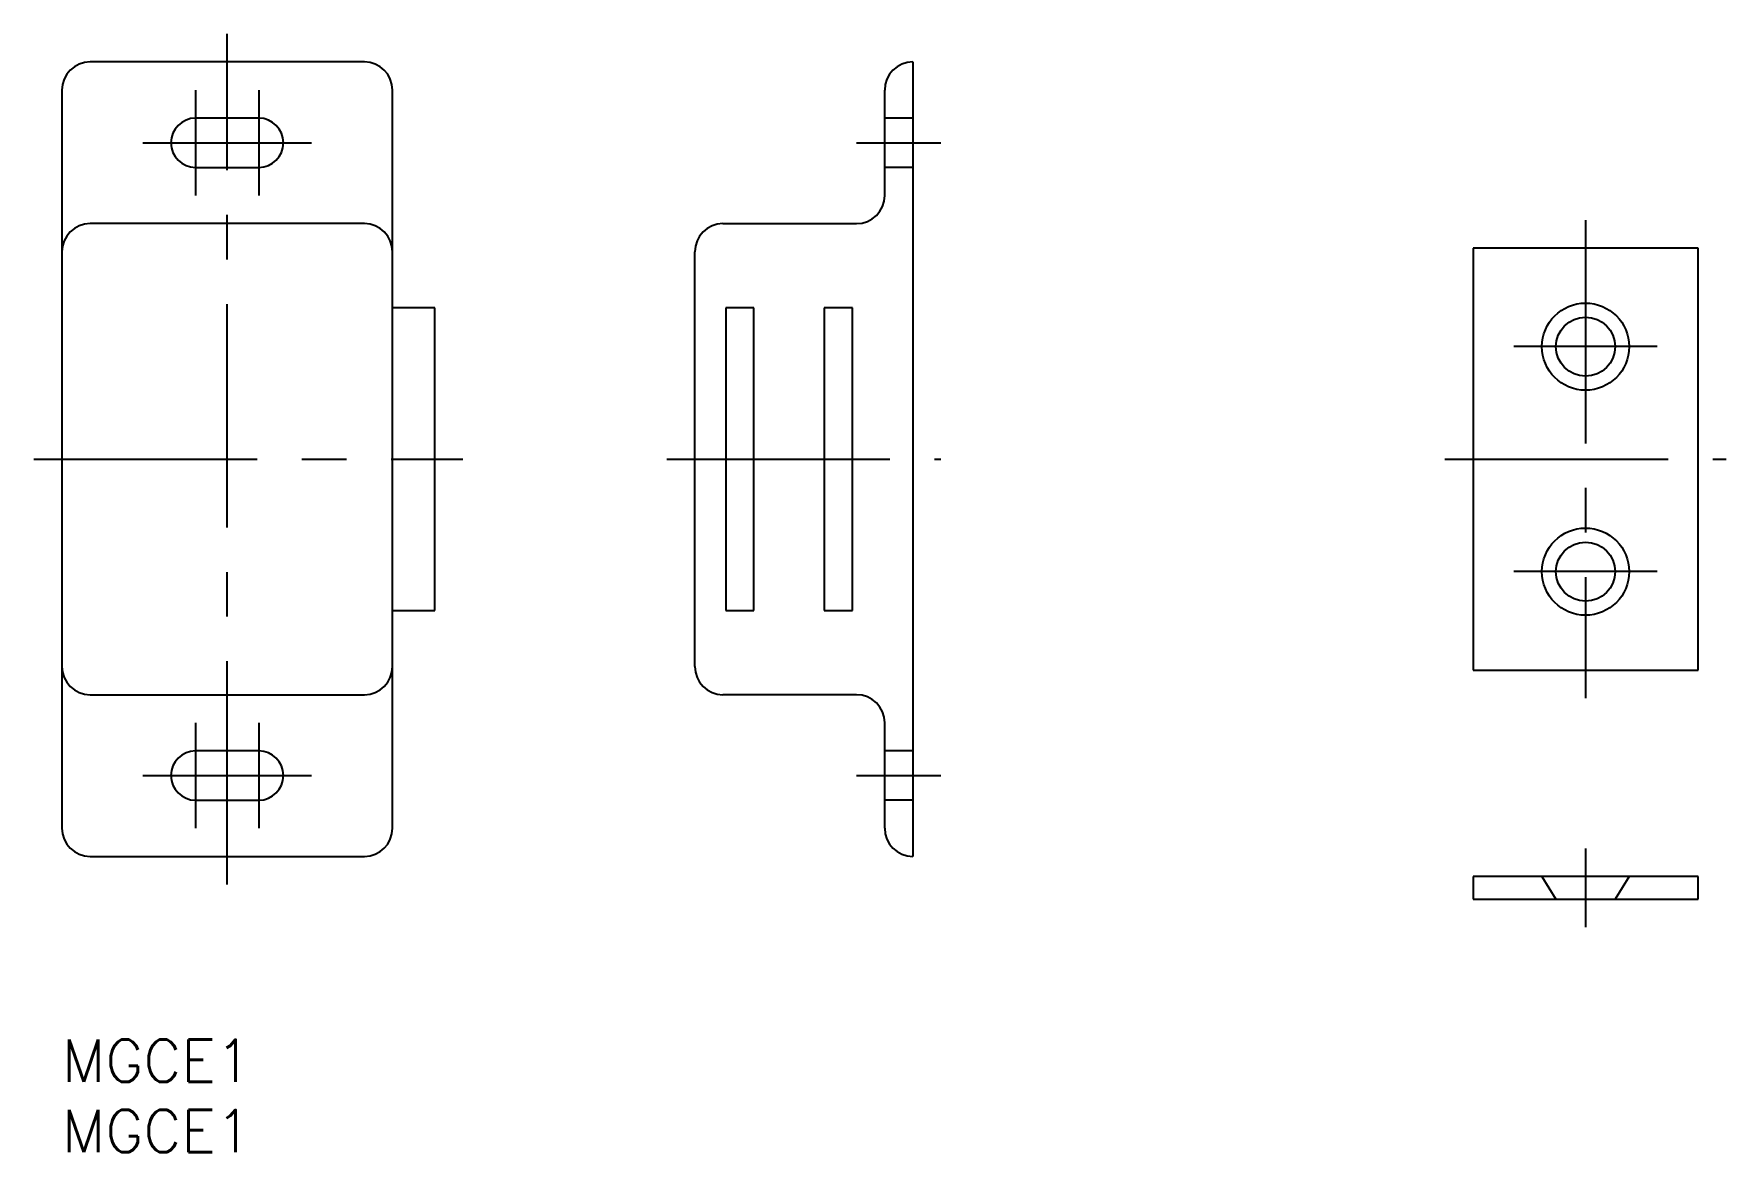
# Model space of a CAD drawing. Extents: x -2 to 118, y -8 to 72.
import ezdxf

# ---------------------------------------------------------------- set-up
doc = ezdxf.new("R2010")
doc.units = 0
doc.header["$LTSCALE"] = 0.5
doc.linetypes.add('CENTER', pattern=[50.8, 31.75, -6.35, 6.35, -6.35])
doc.linetypes.add('DASHED', pattern=[19.05, 12.7, -6.35])
for name, color, linetype in [('MSM_CENTER', 1, 'CENTER'), ('MSM_CONTINUOUS', 7, 'CONTINUOUS'), ('MSM_DASHED', 4, 'DASHED'), ('MSM_PART_NUMBER', 7, 'CONTINUOUS')]:
    doc.layers.add(name, color=color, linetype=linetype)
doc.styles.get("Standard").update_dxf_attribs({"font": 'txt.shx', "height": 3, "bigfont": 'bigfont.shx'})

# ---------------------------------------------------------------- blocks, each defined once
blk = doc.blocks.new('*U4')
at = {"layer": 'MSM_PART_NUMBER'}
blk.add_text('MGCE1', height=3, dxfattribs=at).set_placement((0, -3))
blk = doc.blocks.new('*U5')
at = {"layer": 'MSM_PART_NUMBER'}
blk.add_text('MGCE1', height=3, dxfattribs=at).set_placement((0, -8))

msp = doc.modelspace()

# ---------------------------------------------------------------- linework, layer by layer
at = {"layer": 'MSM_CENTER'}
for p, q in [((11.75, 11.03), (11.75, 71.53)), ((9.5, 67.53), (9.5, 60.03)), ((14, 67.53), (14, 60.03)), ((5.75, 63.78), (17.75, 63.78)), ((56.5, 63.78), (62.5, 63.78)), ((108.33, 58.28), (108.33, 24.28)), ((113.43, 49.28), (103.23, 49.28)), ((-2, 41.28), (28.5, 41.28)), ((43, 41.28), (62.5, 41.28)), ((98.33, 41.28), (118.33, 41.28)), ((113.43, 33.28), (103.23, 33.28)), ((9.5, 22.53), (9.5, 15.03)), ((14, 22.53), (14, 15.03)), ((5.75, 18.78), (17.75, 18.78)), ((56.5, 18.78), (62.5, 18.78)), ((108.33, 13.6), (108.33, 8))]:
    msp.add_line(p, q, dxfattribs=at)
at = {"layer": 'MSM_CONTINUOUS'}
for p, q in [((21.5, 69.53), (2, 69.53)), ((60.5, 69.53), (60.5, 13.03)), ((0, 67.53), (0, 15.03)), ((23.5, 15.03), (23.5, 67.53)), ((58.5, 60.03), (58.5, 67.53)), ((14, 65.53), (9.5, 65.53)), ((9.5, 62.03), (14, 62.03)), ((21.5, 58.03), (2, 58.03)), ((47, 58.03), (56.5, 58.03)), ((45, 26.53), (45, 56.03)), ((116.33, 56.28), (100.33, 56.28)), ((100.33, 56.28), (100.33, 26.28)), ((116.33, 26.28), (116.33, 56.28)), ((26.5, 52.03), (23.5, 52.03)), ((26.5, 30.53), (26.5, 52.03)), ((49.2, 52.03), (47.2, 52.03)), ((47.2, 52.03), (47.2, 30.53)), ((49.2, 30.53), (49.2, 52.03)), ((56.2, 52.03), (54.2, 52.03)), ((54.2, 52.03), (54.2, 30.53)), ((56.2, 30.53), (56.2, 52.03)), ((23.5, 30.53), (26.5, 30.53)), ((47.2, 30.53), (49.2, 30.53)), ((54.2, 30.53), (56.2, 30.53)), ((100.33, 26.28), (116.33, 26.28)), ((2, 24.53), (21.5, 24.53)), ((56.5, 24.53), (47, 24.53)), ((58.5, 15.03), (58.5, 22.53)), ((14, 20.53), (9.5, 20.53)), ((9.5, 17.03), (14, 17.03)), ((2, 13.03), (21.5, 13.03)), ((116.33, 11.6), (100.33, 11.6)), ((100.33, 11.6), (100.33, 10)), ((116.33, 10), (116.33, 11.6)), ((100.33, 10), (116.33, 10))]:
    msp.add_line(p, q, dxfattribs=at)
for centre, radius in [((108.33, 49.28), 3.1), ((108.33, 49.28), 2.1), ((108.33, 33.28), 3.1), ((108.33, 33.28), 2.1)]:
    msp.add_circle(centre, radius, dxfattribs=at)
for centre, radius, start, end in [((2, 67.53), 2, 90, 180), ((21.5, 67.53), 2, 360, 90), ((60.5, 67.53), 2, 90, 180), ((9.5, 63.78), 1.75, 90, 270), ((14, 63.78), 1.75, 270, 90), ((56.5, 60.03), 2, 270, 0), ((2, 56.03), 2, 90, 180), ((21.5, 56.03), 2, 360, 90), ((47, 56.03), 2, 90, 180), ((2, 26.53), 2, 180, 270), ((21.5, 26.53), 2, 270, 0), ((47, 26.53), 2, 180, 270), ((56.5, 22.53), 2, 0, 90), ((9.5, 18.78), 1.75, 90, 270), ((14, 18.78), 1.75, 270, 90), ((2, 15.03), 2, 180, 270), ((21.5, 15.03), 2, 270, 0), ((60.5, 15.03), 2, 180, 270)]:
    msp.add_arc(centre, radius, start, end, dxfattribs=at)
at = {"layer": 'MSM_DASHED'}
for p, q in [((60.5, 65.53), (58.5, 65.53)), ((60.5, 62.03), (58.5, 62.03)), ((60.5, 20.53), (58.5, 20.53)), ((60.5, 17.03), (58.5, 17.03)), ((105.23, 11.6), (106.23, 10)), ((111.43, 11.6), (110.43, 10))]:
    msp.add_line(p, q, dxfattribs=at)

# ---------------------------------------------------------------- block references
at = {"layer": 'MSM_CONTINUOUS'}
for name in ['*U4', '*U5']:
    msp.add_blockref(name, (0, 0), dxfattribs=at)

doc.saveas('drawing.dxf')
